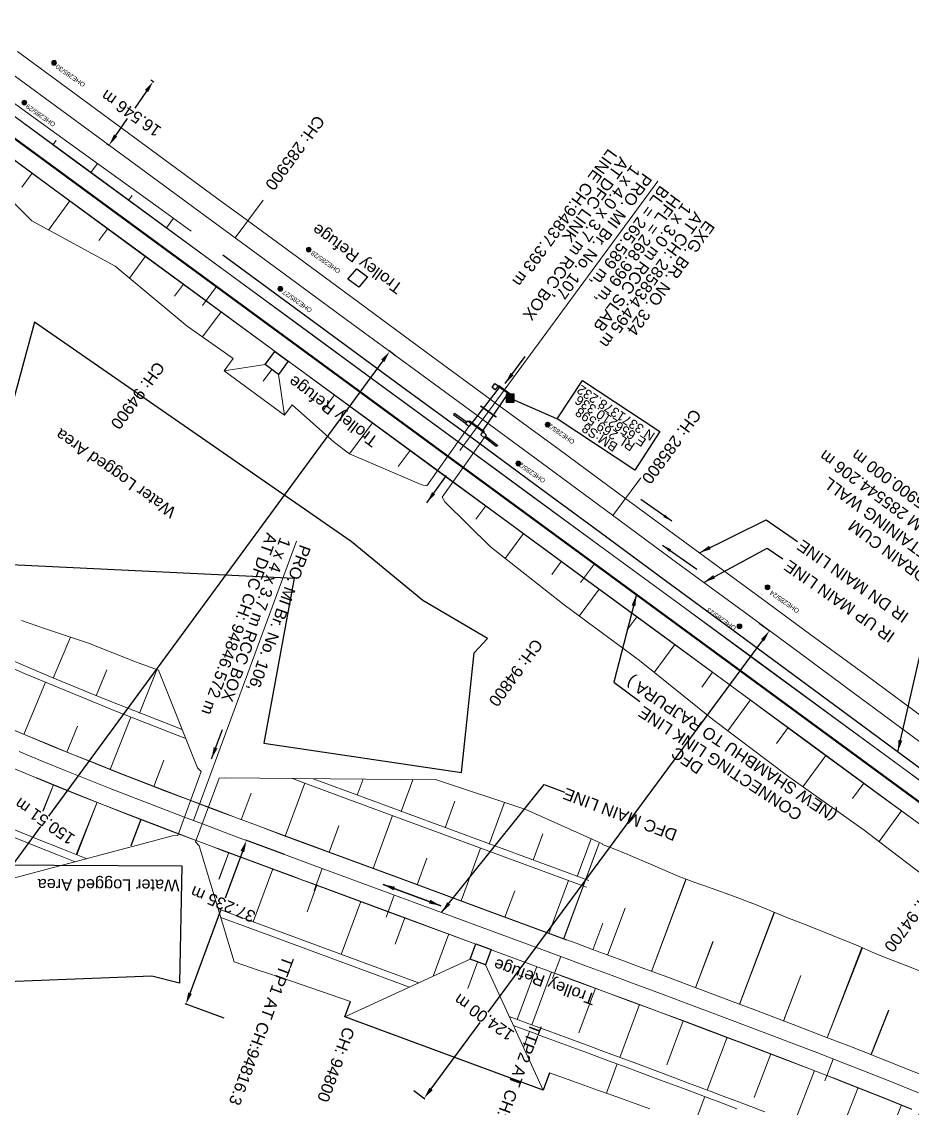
# Model space of a CAD drawing. Header units: metres. Extents: x 644418 to 1306172, y 3366650 to 6747308.
# Drawn here: x 656106.2 to 656296.1, y 3371226.7 to 3371458.5 of the extents above; entities that cross this region are included whole.
import ezdxf
from ezdxf.enums import TextEntityAlignment as Align

# ---------------------------------------------------------------- set-up
doc = ezdxf.new("R2010")
doc.units = ezdxf.units.M
doc.header["$MEASUREMENT"] = 0
doc.linetypes.add('CENTER', pattern=[2, 1.25, -0.25, 0.25, -0.25])
doc.layers.get('Defpoints').update_dxf_attribs({"lineweight": 0})
for name, color, linetype in [('Bench_Mark', 7, 'Continuous'), ('BRIDGE_PARAPET', 7, 'Continuous'), ('C-ROAD-CNTR-N', 92, 'Continuous'), ('CULVERT_PARAPET', 7, 'Continuous'), ('DFCC Boundary', 6, 'CENTER'), ('PROPOSED DFCC FORMATION LINE', 187, 'Continuous'), ('PROPOSED FORMATION LINE - Connecting line', 187, 'Continuous'), ('SFL_SOFFIT_LVL', 251, 'Continuous'), ('Side Details', 251, 'Continuous'), ('STYLEREMARK', 251, 'Continuous'), ('TOPO_TEXT', 251, 'Continuous'), ('Trolley Refuse', 10, 'Continuous'), ('TROLLEY_STAND', 7, 'Continuous'), ('WATER_LOGGED_AREA', 5, 'Continuous'), ('WING_WALL', 7, 'Continuous')]:
    doc.layers.add(name, color=color, linetype=linetype)
for name, color, linetype, lineweight in [('BOUNDARY DIMENTION', 10, 'Continuous', 0), ('BRIDGE DETAILS PLAN', 7, 'Continuous', 0), ('CANAL BOTTOM', 5, 'Continuous', 0), ('Cardinal_Leader', 10, 'Continuous', 0), ('Existing Chainage', 7, 'Continuous', 0), ('Existing IR Track', 143, 'Continuous', 0), ('Existing Railway Boundary', 7, 'CENTER', 0), ('flow direction', 7, 'Continuous', 0), ('OHE MAST', 8, 'Continuous', 0), ('OHE MAST TEXT', 8, 'Continuous', 0), ('PROP-DFC Connecting line', 1, 'Continuous', 0), ('Proposed Chainage', 10, 'Continuous', 0), ('Proposed Chainages Connecting line', 10, 'Continuous', 0), ('PROPOSED DFC TRACK', 1, 'Continuous', 0), ('PROPOSED DFCC TOE LINE', 239, 'Continuous', 0), ('PROPOSED DFCC TOE LINE - Connecting line', 239, 'Continuous', 0), ('PROPOSED DFCC TOE SLOPES', 239, 'Continuous', 0), ('PROPOSED DFCC TOE SLOPES - Connecting line', 239, 'Continuous', 0), ('PROPOSED DFCC TRACK', 1, 'Continuous', 0), ('PROPOSED DRAIN CUM RETAINING WALL', 144, 'Continuous', 30), ('Proposed TPTC Chainages', 1, 'Continuous', 0)]:
    doc.layers.add(name, color=color, linetype=linetype, lineweight=lineweight)
doc.styles.get("Standard").update_dxf_attribs({"font": 'arial.ttf'})
doc.styles.add('Style-Arial', font='arial.ttf')
doc.dimstyles.new('DIM', dxfattribs={"dimtxt": 2.5, "dimasz": 2.5, "dimexe": 0.18, "dimexo": 0.0625, "dimgap": 0.09, "dimtad": 0, "dimtih": 1, "dimtoh": 1, "dimdec": 3, "dimzin": 0, "dimdsep": 46, "dimtxsty": 'Standard', "dimcen": 0.09, "dimadec": 0, "dimazin": 0, "dimtfac": 1, "dimtdec": 3, "dimtofl": 0, "dimtmove": 0, "dimatfit": 3, "dimfxl": 1, "dimtolj": 1, "dimtzin": 0, "dimarcsym": 0})
doc.dimstyles.new('ISO-25', dxfattribs={"dimtxt": 2.5, "dimasz": 2.5, "dimexe": 1.25, "dimexo": 0.625, "dimtad": 1, "dimtxsty": 'Standard', "dimcen": 2.5, "dimadec": 0, "dimazin": 0, "dimtfac": 1, "dimtmove": 0, "dimatfit": 3, "dimfxl": 1, "dimarcsym": 0})

# ---------------------------------------------------------------- blocks, each defined once
blk = doc.blocks.new('BM')
blk.add_hatch(color=256).paths.add_polyline_path([(-0.88, 0.88), (-0.88, -0.88), (0.88, -0.88), (0.88, 0.88)])
for p, q in [((0.88, 0.88), (-0.88, 0.88)), ((-0.88, 0.88), (-0.88, -0.88)), ((0.88, -0.88), (0.88, 0.88)), ((-0.88, -0.88), (0.88, -0.88))]:
    blk.add_line(p, q)
blk = doc.blocks.new('OHE MAST')
h = blk.add_hatch(color=256)
edge = h.paths.add_edge_path()
edge.add_arc((0, 0), 0.514, 0, 360)
at = {"const_width": 0.01, "flags": 128}
for points in [[(1.5, 3.5), (1.5, 2), (-1.5, 2), (-1.5, 3.5)], [(0, 2), (0, 0)]]:
    blk.add_lwpolyline(points, dxfattribs=at)
blk.add_circle((0, 0), 0.514)
blk = doc.blocks.new('*D1560')
at = {"layer": 'Defpoints', "color": 0, "linetype": 'ByBlock', "ltscale": 0.5, "transparency": 16777216}
for p in [(656133.61, 3371446.21), (656134.2, 3371445.81), (656124.18, 3371432.61)]:
    blk.add_point(p, dxfattribs=at)
at = {"layer": 'Existing Railway Boundary', "color": 0, "linetype": 'ByBlock', "lineweight": -2, "ltscale": 0.5, "transparency": 16777216}
for p, q in [((656133.66, 3371446.18), (656134.34, 3371445.7)), ((656132.77, 3371443.75), (656130.26, 3371440.13)), ((656126.19, 3371434.26), (656128.7, 3371437.88)), ((656124.23, 3371432.58), (656124.92, 3371432.11))]:
    blk.add_line(p, q, dxfattribs=at)
at = {"layer": 'Existing Railway Boundary', "color": 0, "linetype": 'ByBlock', "ltscale": 0.5, "transparency": 16777216}
for points in [[(656132.43, 3371443.99), (656133.11, 3371443.51), (656134.2, 3371445.81)], [(656125.85, 3371434.5), (656126.53, 3371434.03), (656124.77, 3371432.21)]]:
    blk.add_solid(points, dxfattribs=at)
at = {"layer": 'Existing Railway Boundary', "color": 0, "linetype": 'ByBlock', "ltscale": 0.5, "transparency": 16777216, "insert": (656129.48, 3371439.01), "char_height": 2.5, "attachment_point": 5, "rotation": 145}
blk.add_mtext('\\A1;16.546 m', dxfattribs=at)
blk = doc.blocks.new('*D1644')
at = {"layer": 'BOUNDARY DIMENTION', "color": 0, "lineweight": -2, "transparency": 16777216}
for p, q in [((656162.23, 3371280.85), (656153.92, 3371283.92)), ((656153.22, 3371281.51), (656149.54, 3371271.56)), ((656142.05, 3371251.27), (656148.59, 3371268.99)), ((656149.32, 3371245.92), (656141.01, 3371248.99))]:
    blk.add_line(p, q, dxfattribs=at)
at = {"layer": 'BOUNDARY DIMENTION', "color": 0, "transparency": 16777216}
for points in [[(656152.83, 3371281.66), (656153.61, 3371281.37), (656154.09, 3371283.86)], [(656141.66, 3371251.42), (656142.44, 3371251.13), (656141.18, 3371248.93)]]:
    blk.add_solid(points, dxfattribs=at)
at = {"layer": 'Defpoints', "color": 0, "transparency": 16777216}
for p in [(656154.09, 3371283.86), (656162.29, 3371280.83), (656149.38, 3371245.9)]:
    blk.add_point(p, dxfattribs=at)
at = {"layer": 'BOUNDARY DIMENTION', "color": 0, "transparency": 16777216, "insert": (656149.07, 3371270.27), "char_height": 2.5, "attachment_point": 5, "rotation": 157}
blk.add_mtext('\\A1;37.235 m', dxfattribs=at)
blk = doc.blocks.new('*D1862')
at = {"layer": 'Defpoints', "color": 0, "linetype": 'Continuous', "ltscale": 0.5, "transparency": 16777216}
for p in [(656335.53, 3371277.14), (656337.35, 3371275.81), (656280.73, 3371198.58)]:
    blk.add_point(p, dxfattribs=at)
at = {"layer": 'DFCC Boundary', "color": 0, "linetype": 'Continuous', "lineweight": -2, "ltscale": 0.5, "transparency": 16777216}
for p, q in [((656337.3, 3371275.85), (656335.38, 3371277.25)), ((656334.05, 3371275.13), (656306.95, 3371238.16)), ((656280.39, 3371201.93), (656305.33, 3371235.95)), ((656280.68, 3371198.62), (656278.76, 3371200.02))]:
    blk.add_line(p, q, dxfattribs=at)
at = {"layer": 'DFCC Boundary', "color": 0, "linetype": 'Continuous', "ltscale": 0.5, "transparency": 16777216}
for points in [[(656333.72, 3371275.37), (656334.39, 3371274.88), (656335.53, 3371277.14)], [(656280.05, 3371202.18), (656280.72, 3371201.68), (656278.91, 3371199.91)]]:
    blk.add_solid(points, dxfattribs=at)
at = {"layer": 'DFCC Boundary', "color": 0, "linetype": 'Continuous', "ltscale": 0.5, "transparency": 16777216, "insert": (656306.14, 3371237.05), "char_height": 2.5, "attachment_point": 5, "rotation": 145}
blk.add_mtext('\\A1;95.76 m', dxfattribs=at)
blk = doc.blocks.new('*D1829')
at = {"layer": 'Defpoints', "color": 0, "linetype": 'Continuous', "ltscale": 0.5, "transparency": 16777216}
for p in [(656263.37, 3371330.27), (656265.64, 3371328.6), (656189.72, 3371230.51)]:
    blk.add_point(p, dxfattribs=at)
at = {"layer": 'DFCC Boundary', "color": 0, "linetype": 'Continuous', "lineweight": -2, "ltscale": 0.5, "transparency": 16777216}
for p, q in [((656263.42, 3371330.24), (656265.79, 3371328.49)), ((656264.16, 3371326.58), (656205.57, 3371247.23)), ((656193.48, 3371230.85), (656203.95, 3371245.03)), ((656189.77, 3371230.48), (656192.14, 3371228.73))]:
    blk.add_line(p, q, dxfattribs=at)
at = {"layer": 'DFCC Boundary', "color": 0, "linetype": 'Continuous', "ltscale": 0.5, "transparency": 16777216}
for points in [[(656263.82, 3371326.83), (656264.49, 3371326.34), (656265.64, 3371328.6)], [(656193.14, 3371231.1), (656193.81, 3371230.6), (656191.99, 3371228.84)]]:
    blk.add_solid(points, dxfattribs=at)
at = {"layer": 'DFCC Boundary', "color": 0, "linetype": 'Continuous', "ltscale": 0.5, "transparency": 16777216, "insert": (656204.76, 3371246.13), "char_height": 2.5, "attachment_point": 5, "rotation": 145}
blk.add_mtext('\\A1;124.00 m', dxfattribs=at)
blk = doc.blocks.new('*D1830')
at = {"layer": 'Defpoints', "color": 0, "linetype": 'Continuous', "ltscale": 0.5, "transparency": 16777216}
for p in [(656184.64, 3371388.21), (656185.96, 3371387.24), (656096.9, 3371265.91)]:
    blk.add_point(p, dxfattribs=at)
at = {"layer": 'DFCC Boundary', "color": 0, "linetype": 'Continuous', "lineweight": -2, "ltscale": 0.5, "transparency": 16777216}
for p, q in [((656183.16, 3371386.2), (656111.86, 3371289.06)), ((656185.91, 3371387.28), (656184.5, 3371388.32)), ((656097.06, 3371268.9), (656110.24, 3371286.86)), ((656096.85, 3371265.95), (656095.44, 3371266.99))]:
    blk.add_line(p, q, dxfattribs=at)
at = {"layer": 'DFCC Boundary', "color": 0, "linetype": 'Continuous', "ltscale": 0.5, "transparency": 16777216}
for points in [[(656182.83, 3371386.44), (656183.5, 3371385.95), (656184.64, 3371388.21)], [(656096.72, 3371269.14), (656097.4, 3371268.65), (656095.58, 3371266.88)]]:
    blk.add_solid(points, dxfattribs=at)
at = {"layer": 'DFCC Boundary', "color": 0, "linetype": 'Continuous', "ltscale": 0.5, "transparency": 16777216, "insert": (656111.05, 3371287.96), "char_height": 2.5, "attachment_point": 5, "rotation": 145}
blk.add_mtext('\\A1;150.51 m', dxfattribs=at)

msp = doc.modelspace()

# ---------------------------------------------------------------- linework, layer by layer
at = {"layer": 'BRIDGE DETAILS PLAN', "color": 10}
msp.add_line((656164.7673, 3371347.6909), (656142.7583, 3371288.1211), dxfattribs=at)
at = {"layer": 'BRIDGE DETAILS PLAN', "color": 7, "linetype": 'Continuous', "lineweight": 0, "flags": 128}
msp.add_lwpolyline([(656241.8438, 3371424.5572), (656199.627, 3371367.0429)], dxfattribs=at)
at = {"layer": 'BRIDGE_PARAPET', "linetype": 'Continuous'}
msp.add_polyline3d([(656204.767, 3371370.91, 270.095), (656204.828, 3371371.023, 270.089), (656201.631, 3371373.335, 270.087), (656201.5699, 3371373.2219, 270.087)], close=True, dxfattribs=at)
at = {"layer": 'C-ROAD-CNTR-N', "color": 4, "linetype": 'Continuous', "lineweight": 50, "flags": 128}
msp.add_lwpolyline([(656405.7445, 3371212.7239), (655825.4894, 3371638.4289)], dxfattribs=at)
at = {"layer": 'Cardinal_Leader', "linetype": 'Continuous', "lineweight": 0, "flags": 128}
for points in [[(656170.2575, 3371277.8784), (656168.5246, 3371273.1883)], [(656221.1228, 3371259.0854), (656219.39, 3371254.3952)]]:
    msp.add_lwpolyline(points, dxfattribs=at)
at = {"layer": 'CULVERT_PARAPET', "linetype": 'Continuous'}
for points in [[(656210.174, 3371379.026, 269.65), (656207.793, 3371380.739, 269.667), (656207.911, 3371380.955, 268.448), (656210.292, 3371379.242, 268.448)], [(656204.081, 3371376.482, 269.839), (656204.096, 3371376.611, 269.808), (656207.265, 3371374.313, 269.805), (656207.2496, 3371374.1804, 269.805)]]:
    msp.add_polyline3d(points, close=True, dxfattribs=at)
at = {"layer": 'Existing Chainage', "color": 0, "linetype": 'Continuous', "lineweight": 13, "flags": 128}
for points in [[(656157.6147, 3371420.4924), (656151.6897, 3371412.4368)], [(656238.1896, 3371361.2525), (656232.2578, 3371353.2019)]]:
    msp.add_lwpolyline(points, dxfattribs=at)
at = {"layer": 'Existing IR Track', "flags": 128}
for points in [[(656105.2134, 3371452.1852), (656119.451, 3371441.7262), (656134.0716, 3371430.9749), (656149.147, 3371419.8895), (656152.1577, 3371417.7012), (656164.9503, 3371408.2834), (656177.972, 3371398.698), (656192.4133, 3371388.068), (656207.1628, 3371377.2111), (656220.7826, 3371367.2435), (656234.7535, 3371356.9923), (656248.6524, 3371346.7572), (656262.7829, 3371336.3514), (656274.5028, 3371327.7315), (656286.2434, 3371319.0964), (656300.3071, 3371308.7573), (656313.9929, 3371298.696), (656333.3846, 3371284.4777), (656352.6935, 3371270.3203), (656369.09, 3371258.3463), (656385.9785, 3371246.0134), (656402.2558, 3371234.1087)], [(656102.6737, 3371448.3921), (656116.8114, 3371438.0181), (656131.5508, 3371427.2113), (656146.3741, 3371416.3431), (656149.5736, 3371413.9931), (656162.4374, 3371404.5317), (656175.3311, 3371395.0482), (656189.9178, 3371384.3411), (656204.5869, 3371373.5737), (656218.2717, 3371363.4988), (656232.1814, 3371353.2581), (656246.1265, 3371342.9832), (656260.2839, 3371332.552), (656271.9571, 3371323.9339), (656283.598, 3371315.3396), (656297.7319, 3371304.9155), (656311.5969, 3371294.6897), (656330.7961, 3371280.6127), (656350.2087, 3371266.3802), (656366.4943, 3371254.4723), (656383.3632, 3371242.1378), (656399.6676, 3371230.2411)]]:
    msp.add_lwpolyline(points, dxfattribs=at)
at = {"layer": 'PROP-DFC Connecting line', "color": 12, "linetype": 'Continuous', "lineweight": 0, "flags": 128}
msp.add_lwpolyline([(656405.7445, 3371212.7239), (655825.4894, 3371638.4289), (655819.4419, 3371642.8649), (655813.3924, 3371647.2981), (655807.3387, 3371651.7256), (655801.2788, 3371656.1446), (655795.2106, 3371660.5522), (655789.1321, 3371664.9455), (655783.0412, 3371669.3217), (655776.936, 3371673.678, 0.00817715), (655723.0076, 3371710.6991), (655716.7483, 3371714.8309), (655710.4755, 3371718.9421), (655704.1912, 3371723.0357), (655697.8973, 3371727.1145), (655691.5957, 3371731.1815), (655685.2885, 3371735.2396), (655678.9774, 3371739.2918), (655672.6644, 3371743.3411), (655540.8889, 3371827.8498)], format="xyb", dxfattribs=at)
at = {"layer": 'PROP-DFC Connecting line', "linetype": 'Continuous', "lineweight": 0, "flags": 128}
for points, elevation in [([(656201.529, 3371372.205), (656192.5867, 3371359.5249), (656191.4741, 3371359.7262)], 270.036), ([(656204.765, 3371369.7799), (656195.8227, 3371357.0998), (656196.3859, 3371356.1194)], 270.083)]:
    msp.add_lwpolyline(points, dxfattribs=dict(at, elevation=elevation))
at = {"layer": 'Proposed Chainage', "linetype": 'Continuous', "lineweight": 0, "flags": 128}
for points in [[(656183.85, 3371267.5261), (656185.5829, 3371272.2162)], [(656277.4441, 3371232.5621), (656279.2584, 3371237.2213)]]:
    msp.add_lwpolyline(points, dxfattribs=at)
at = {"layer": 'Proposed Chainages Connecting line', "lineweight": 0, "flags": 128}
for points in [[(656144.7109, 3371398.0303), (656147.6685, 3371402.0617)], [(656225.3391, 3371338.8772), (656228.2968, 3371342.9086)]]:
    msp.add_lwpolyline(points, dxfattribs=at)
at = {"layer": 'PROPOSED DFCC FORMATION LINE', "lineweight": 0, "flags": 128}
for points in [[(656391.7715, 3371227.6261), (656375.6459, 3371239.4567), (656359.5202, 3371251.2873), (656343.3946, 3371263.1179), (656327.2689, 3371274.9485), (656316.9978, 3371282.484), (656311.1433, 3371286.7791), (656300.8721, 3371294.3146), (656295.0176, 3371298.6098), (656278.892, 3371310.4404), (656262.7663, 3371322.271), (656246.6407, 3371334.1016), (656230.515, 3371345.9322), (656214.3894, 3371357.7628), (656198.2637, 3371369.5934), (656182.1381, 3371381.424), (656166.0124, 3371393.2546), (656149.8868, 3371405.0852), (656133.7611, 3371416.9159), (656117.6355, 3371428.7465), (656101.5098, 3371440.5771)], [(656222.4224, 3371262.603), (656205.643, 3371268.8024), (656186.8825, 3371275.7338), (656171.5571, 3371281.396), (656168.1225, 3371282.6651), (656166.5554, 3371283.2445), (656161.5564, 3371285.0948), (656156.5611, 3371286.9496), (656151.5704, 3371288.8114), (656149.393, 3371289.6271), (656146.5853, 3371290.6827), (656141.6068, 3371292.566), (656136.6359, 3371294.4639), (656131.6736, 3371296.3788), (656130.7485, 3371296.7383), (656126.721, 3371298.3133), (656121.779, 3371300.2698), (656116.8489, 3371302.2508), (656112.2429, 3371304.1306), (656111.9317, 3371304.2587), (656107.0286, 3371306.2959), (656102.1409, 3371308.3648)], [(656222.4398, 3371262.6499), (656205.6603, 3371268.8493), (656186.8998, 3371275.7807), (656171.5744, 3371281.4429), (656168.1398, 3371282.712), (656166.5727, 3371283.2914), (656161.5737, 3371285.1417), (656156.5785, 3371286.9965), (656151.5879, 3371288.8582), (656149.4106, 3371289.6739), (656146.6029, 3371290.7294), (656141.6246, 3371292.6127), (656136.6538, 3371294.5106), (656131.6917, 3371296.4254), (656130.7667, 3371296.7849), (656126.7393, 3371298.3599), (656121.7975, 3371300.3163), (656116.8676, 3371302.2972), (656112.2619, 3371304.1769), (656111.9507, 3371304.305), (656107.0479, 3371306.342), (656102.1605, 3371308.4107)], [(656219.8058, 3371255.5209), (656203.0264, 3371261.7203), (656184.2659, 3371268.6517), (656168.9405, 3371274.3139), (656165.5051, 3371275.5834), (656163.937, 3371276.1631), (656158.9325, 3371278.0154), (656153.9282, 3371279.8736), (656148.9249, 3371281.74), (656146.7408, 3371282.5583), (656143.9236, 3371283.6174), (656138.9253, 3371285.5082), (656133.9309, 3371287.4151), (656128.9417, 3371289.3404), (656128.0112, 3371289.702), (656123.9585, 3371291.2868), (656118.9825, 3371293.2568), (656114.0149, 3371295.2529), (656109.3706, 3371297.1483), (656109.0567, 3371297.2775), (656104.1093, 3371299.3332)], [(656219.8232, 3371255.5678), (656203.0437, 3371261.7672), (656184.2832, 3371268.6986), (656168.9578, 3371274.3608), (656165.5224, 3371275.6303), (656163.9543, 3371276.2099), (656158.9499, 3371278.0623), (656153.9456, 3371279.9204), (656148.9424, 3371281.7869), (656146.7584, 3371282.6051), (656143.9412, 3371283.6642), (656138.943, 3371285.555), (656133.9489, 3371287.4618), (656128.9598, 3371289.387), (656128.0293, 3371289.7486), (656123.9768, 3371291.3334), (656119.0011, 3371293.3033), (656114.0337, 3371295.2992), (656109.3896, 3371297.1946), (656109.0758, 3371297.3238), (656104.1286, 3371299.3793)], [(656317.8127, 3371225.6991), (656315.0902, 3371226.849), (656309.69, 3371229.1053), (656304.2799, 3371231.3345), (656299.2746, 3371233.371), (656298.8606, 3371233.5384), (656293.433, 3371235.7185), (656287.9978, 3371237.8765), (656282.5557, 3371240.014), (656280.6374, 3371240.7623), (656277.1076, 3371242.1326), (656271.654, 3371244.2341), (656266.1958, 3371246.32), (656261.9311, 3371247.939), (656260.7335, 3371248.3921), (656255.2679, 3371250.452), (656249.7995, 3371252.5015), (656244.3291, 3371254.542), (656243.1835, 3371254.9683), (656238.8573, 3371256.5755), (656233.3847, 3371258.6035), (656227.912, 3371260.6277), (656224.4209, 3371261.9179), (656222.4398, 3371262.6499)], [(656296.0131, 3371226.492), (656290.6147, 3371228.6603), (656285.2066, 3371230.8075), (656279.7896, 3371232.9352), (656277.8795, 3371233.6803), (656274.3643, 3371235.045), (656268.9315, 3371237.1385), (656263.4918, 3371239.2173), (656259.2401, 3371240.8314), (656258.0459, 3371241.2832), (656252.5945, 3371243.3377), (656247.1382, 3371245.3826), (656241.6777, 3371247.4196), (656240.5339, 3371247.8452), (656236.2135, 3371249.4502), (656230.7464, 3371251.4761), (656225.277, 3371253.4991), (656221.7868, 3371254.789), (656219.8058, 3371255.5209)], [(656296.0318, 3371226.5383), (656290.6333, 3371228.7068), (656285.225, 3371230.8541), (656279.8078, 3371232.9818), (656277.8977, 3371233.7269), (656274.3824, 3371235.0916), (656268.9494, 3371237.1851), (656263.5096, 3371239.264), (656259.2578, 3371240.8782), (656258.0636, 3371241.33), (656252.6121, 3371243.3845), (656247.1557, 3371245.4295), (656241.6951, 3371247.4664), (656240.5513, 3371247.8921), (656236.2309, 3371249.497), (656230.7638, 3371251.523), (656225.2943, 3371253.546), (656221.8042, 3371254.8359), (656219.8232, 3371255.5678)]]:
    msp.add_lwpolyline(points, dxfattribs=at)
at = {"layer": 'PROPOSED DFCC TOE LINE', "lineweight": 0, "flags": 128}
for points in [[(656106.1211, 3371330.7634), (656110.987, 3371329.0634), (656115.8896, 3371327.4299), (656120.8132, 3371325.8255), (656121.1168, 3371325.7027), (656125.6153, 3371323.8978), (656130.4409, 3371321.9922), (656135.3105, 3371320.1614), (656143.6494, 3371299.3411)], [(656149.3762, 3371297.2252), (656194.6555, 3371296.7723), (656213.6441, 3371290.4581), (656230.0085, 3371283.1355)], [(656226.5986, 3371273.9062), (656175.7333, 3371292.6992), (656170.7318, 3371294.5475), (656165.7453, 3371296.3933), (656163.896, 3371297.0799)], [(656227.1184, 3371275.3132), (656176.2531, 3371294.1062), (656171.2518, 3371295.9545), (656168.3312, 3371297.0356)], [(656138.2936, 3371284.8451), (656104.1307, 3371275.7466)], [(656176.2903, 3371249.4807), (656161.6258, 3371254.5159), (656158.1495, 3371255.6822), (656156.5612, 3371256.2154), (656151.496, 3371257.9507), (656144.0205, 3371282.7292)], [(656229.9549, 3371282.9904), (656229.9549, 3371282.9904), (656231.941, 3371282.2707), (656235.3978, 3371280.8791), (656240.7711, 3371278.5577), (656246.1587, 3371276.2537), (656250.4993, 3371274.6354), (656251.655, 3371274.2212), (656257.1776, 3371272.2373), (656262.6816, 3371270.1812), (656268.116, 3371267.9196), (656269.3176, 3371267.449), (656273.5991, 3371265.7668), (656279.0839, 3371263.5982), (656284.5444, 3371261.3469), (656288.052, 3371259.8028), (656289.989, 3371259.0363), (656295.5016, 3371256.881), (656301.0042, 3371254.6801)], [(656190.7919, 3371253.4477), (656164.7817, 3371263.0576), (656159.7777, 3371264.9069), (656154.7609, 3371266.7638), (656149.7422, 3371268.6273), (656148.0889, 3371269.2441)], [(656188.865, 3371252.5605), (656164.2618, 3371261.6506), (656159.2578, 3371263.4999), (656154.2395, 3371265.3574), (656149.219, 3371267.2215), (656148.6331, 3371267.4401)], [(656201.7752, 3371258.5047), (656175.0839, 3371246.2154)], [(656205.0583, 3371257.2917), (656217.3475, 3371230.6004)], [(656264.6322, 3371225.9351), (656259.2204, 3371228.0032), (656254.9875, 3371229.6102), (656253.8068, 3371230.0569), (656248.3728, 3371232.1049), (656242.9355, 3371234.1426), (656237.4837, 3371236.1763), (656236.3488, 3371236.5986), (656232.0347, 3371238.2013), (656226.5766, 3371240.2239), (656221.1141, 3371242.2443), (656217.6271, 3371243.533), (656215.6469, 3371244.2646), (656210.1152, 3371246.3084)], [(656258.6865, 3371226.6015), (656254.4559, 3371228.2075), (656253.2769, 3371228.6536), (656247.8451, 3371230.7008), (656242.4102, 3371232.7376), (656236.9594, 3371234.7709), (656235.8256, 3371235.1928), (656231.5123, 3371236.7952), (656226.0554, 3371238.8174), (656220.5938, 3371240.8375), (656217.1072, 3371242.126), (656215.1271, 3371242.8576), (656211.0024, 3371244.3815)], [(656240.1257, 3371226.6248), (656234.6683, 3371228.5907), (656233.5238, 3371229), (656229.1985, 3371230.5439), (656223.7201, 3371232.4946), (656218.7158, 3371234.3036)]]:
    msp.add_lwpolyline(points, dxfattribs=at)
for points in [[(656141.1229, 3371305.6492), (656140.9544, 3371305.7135), (656136.0351, 3371307.6118), (656131.1312, 3371309.5273), (656126.2435, 3371311.4623), (656121.3733, 3371313.4193), (656116.5215, 3371315.4004), (656111.6892, 3371317.4082), (656106.8777, 3371319.4448), (656102.06, 3371321.5246, -0.15618187)], [(656140.3615, 3371307.5501), (656136.578, 3371309.0101), (656131.6801, 3371310.9233), (656126.7992, 3371312.8556), (656121.9364, 3371314.8095), (656117.0928, 3371316.7874), (656112.2694, 3371318.7915), (656107.4673, 3371320.8241), (656102.6571, 3371322.9006, -0.15617975)], [(656119.9651, 3371279.9637), (656119.5666, 3371280.1194), (656114.5366, 3371282.1108), (656109.5093, 3371284.1308), (656104.486, 3371286.182), (656099.468, 3371288.2669), (656094.4566, 3371290.3881), (656089.4815, 3371292.5359, -0.0197128), (656038.6941, 3371317.1087)], [(656117.5257, 3371279.3141), (656113.9809, 3371280.7175), (656108.9461, 3371282.7405), (656103.9147, 3371284.795), (656098.8879, 3371286.8837), (656093.867, 3371289.0089), (656088.8845, 3371291.1598, -0.01938312), (656038.8251, 3371315.3395)]]:
    msp.add_lwpolyline(points, format="xyb", dxfattribs=at)
at = {"layer": 'PROPOSED DFCC TOE LINE - Connecting line', "lineweight": 0, "flags": 128}
for points in [[(656102.847, 3371442.3997), (656119.0472, 3371430.6708), (656135.2798, 3371418.986), (656142.2999, 3371413.8847)], [(656385.9289, 3371213.6132), (656383.1268, 3371215.8429), (656367.4568, 3371228.2946), (656351.2323, 3371239.9905), (656334.421, 3371250.8866), (656327.3395, 3371255.7738), (656325.1914, 3371252.8458), (656309.4689, 3371264.3806), (656311.3779, 3371266.9828), (656307.6129, 3371269.692), (656301.7252, 3371273.9419), (656291.5869, 3371281.6585), (656285.8265, 3371286.0818), (656269.488, 3371297.6223), (656253.5315, 3371309.6835), (656237.9333, 3371322.2331), (656221.8582, 3371334.1326), (656206.1378, 3371346.5155), (656196.3859, 3371356.1194)]]:
    msp.add_lwpolyline(points, dxfattribs=at)
at = {"layer": 'PROPOSED DFCC TOE LINE - Connecting line', "lineweight": 0}
msp.add_lwpolyline([(656191.4741, 3371359.7262), (656176.0562, 3371366.3461), (656172.8596, 3371368.7771), (656163.8424, 3371376.7788), (656162.2284, 3371374.5788), (656149.3338, 3371384.039), (656151.2854, 3371386.6991), (656141.4528, 3371393.5894), (656126.0609, 3371406.4201), (656108.3084, 3371416.0333), (656093.9561, 3371430.2811)], dxfattribs=at)
at = {"layer": 'PROPOSED DFCC TOE SLOPES', "linetype": 'Continuous', "lineweight": 0, "flags": 128}
for points in [[(656112.8497, 3371318.4917), (656116.5197, 3371327.2245)], [(656122.0524, 3371314.6916), (656124.3222, 3371320.2727)], [(656131.3016, 3371310.9875), (656134.978, 3371320.2865)], [(656106.5651, 3371306.4921), (656111.2336, 3371317.6009)], [(656125.017, 3371298.9879), (656129.4473, 3371310.1939)], [(656115.7678, 3371302.692), (656118.0376, 3371308.2731)], [(656134.3049, 3371295.3634), (656136.4752, 3371300.9839)], [(656112.9238, 3371295.7522), (656110.6243, 3371290.1833)], [(656112.9609, 3371295.737), (656110.7209, 3371290.1438)], [(656162.3325, 3371284.8075), (656166.5224, 3371296.1056)], [(656177.7068, 3371293.4901), (656178.978, 3371296.9291)], [(656187.0865, 3371290.0246), (656189.5982, 3371296.8229)], [(656152.9691, 3371288.2896), (656155.0793, 3371293.933)], [(656122.2441, 3371292.0194), (656117.7642, 3371280.833)], [(656122.275, 3371292.0071), (656117.8943, 3371280.7815)], [(656196.4667, 3371286.5589), (656198.5548, 3371292.2105)], [(656205.847, 3371283.0932), (656209.1234, 3371291.9614)], [(656181.0877, 3371277.8748), (656185.2638, 3371289.178)], [(656131.5907, 3371288.3718), (656129.4004, 3371282.759)], [(656131.6156, 3371288.3621), (656129.4653, 3371282.7339)], [(656171.708, 3371281.3403), (656173.7969, 3371286.9915)], [(656215.2272, 3371279.6275), (656217.3153, 3371285.2791)], [(656224.6074, 3371276.1618), (656227.5847, 3371284.2201)], [(656199.8481, 3371270.9434), (656204.0243, 3371282.2466)], [(656221.7464, 3371262.8527), (656229.2978, 3371283.2913)], [(656221.7469, 3371262.8525), (656229.3013, 3371283.2897)], [(656150.3361, 3371281.267), (656148.2158, 3371275.6273)], [(656150.3487, 3371281.2623), (656148.2486, 3371275.6151)], [(656190.4679, 3371274.4091), (656192.556, 3371280.0607)], [(656159.7215, 3371277.7767), (656155.5214, 3371266.4824)], [(656159.7279, 3371277.7743), (656155.5482, 3371266.4725)], [(656218.6086, 3371264.012), (656222.7848, 3371275.3152)], [(656240.5064, 3371255.9096), (656247.8163, 3371275.6357)], [(656240.5123, 3371255.9073), (656247.8557, 3371275.621)], [(656169.107, 3371274.3057), (656167.0172, 3371268.6548)], [(656169.1081, 3371274.3053), (656167.0201, 3371268.6537)], [(656209.2284, 3371267.4777), (656211.3165, 3371273.1293)], [(656178.4884, 3371270.8396), (656174.3122, 3371259.5364)], [(656231.1266, 3371259.3854), (656234.8462, 3371269.448)], [(656231.1295, 3371259.3843), (656234.8571, 3371269.4433)], [(656259.2543, 3371248.8962), (656266.6329, 3371268.5368)], [(656259.2666, 3371248.8915), (656266.7132, 3371268.5034)], [(656187.8686, 3371267.3739), (656185.7806, 3371261.7223)], [(656227.9893, 3371260.5462), (656230.078, 3371266.1976)], [(656197.2489, 3371263.9082), (656193.9154, 3371254.8858)], [(656249.8833, 3371252.4167), (656253.5695, 3371262.3124)], [(656249.8931, 3371252.413), (656253.6069, 3371262.2985)], [(656277.9639, 3371241.7465), (656285.3633, 3371260.9864)], [(656277.9832, 3371241.7391), (656285.4863, 3371260.9322)], [(656203.3654, 3371257.9171), (656201.2773, 3371252.2655)], [(656216.0094, 3371256.9768), (656211.8332, 3371245.6737)], [(656219.1468, 3371255.8177), (656214.9698, 3371244.5148)], [(656268.6154, 3371245.3418), (656272.3122, 3371255.0779)], [(656268.6303, 3371245.3361), (656272.3684, 3371255.0557)], [(656228.5249, 3371252.3512), (656225.0005, 3371242.8285)], [(656237.8973, 3371248.878), (656233.7006, 3371237.5824)], [(656287.2968, 3371238.0981), (656291.0253, 3371247.6357)], [(656287.3191, 3371238.0893), (656291.1086, 3371247.6031)], [(656247.2604, 3371245.3902), (656243.7435, 3371235.9891)], [(656214.4499, 3371243.1078), (656213.176, 3371239.6607)], [(656256.6105, 3371241.8776), (656252.3529, 3371230.6048)], [(656265.9456, 3371238.3331), (656262.3938, 3371229.0386)], [(656233.1782, 3371236.1763), (656230.8646, 3371229.9492)], [(656275.2621, 3371234.7501), (656270.9057, 3371223.5151)], [(656284.5549, 3371231.1173), (656280.926, 3371221.9216)], [(656251.8229, 3371229.2016), (656249.5503, 3371223.1844)], [(656293.8217, 3371227.4261), (656289.3236, 3371216.2471)]]:
    msp.add_lwpolyline(points, dxfattribs=at)
at = {"layer": 'PROPOSED DFCC TOE SLOPES - Connecting line', "linetype": 'Continuous', "lineweight": 0, "flags": 128}
for points in [[(656112.8102, 3371432.2866), (656113.5049, 3371433.2335)], [(656120.873, 3371426.3713), (656122.3062, 3371428.3248)], [(656108.3737, 3371426.2394), (656106.1937, 3371423.2681)], [(656128.9358, 3371420.4559), (656129.6792, 3371421.4692)], [(656116.4365, 3371420.3241), (656111.8726, 3371414.1033)], [(656136.9986, 3371414.5406), (656138.5282, 3371416.6255)], [(656124.4993, 3371414.4088), (656122.6241, 3371411.8528)], [(656132.5622, 3371408.4935), (656129.1511, 3371403.8441)], [(656140.625, 3371402.5782), (656138.736, 3371400.0035)], [(656148.6878, 3371396.6629), (656144.742, 3371391.2845)], [(656158.065, 3371385.3804), (656149.3338, 3371384.039)], [(656159.476, 3371384.3452), (656157.6286, 3371381.8271)], [(656160.887, 3371383.31), (656162.2284, 3371374.5788)], [(656172.8763, 3371378.917), (656170.6201, 3371375.8417)], [(656180.9391, 3371373.0017), (656176.0391, 3371366.3227)], [(656189.0019, 3371367.0864), (656186.4796, 3371363.6483)], [(656205.1276, 3371355.2558), (656203.0231, 3371352.3873)], [(656213.1904, 3371349.3405), (656209.2939, 3371344.0294)], [(656221.2532, 3371343.4252), (656219.2037, 3371340.6316)], [(656229.3161, 3371337.5099), (656225.0856, 3371331.7435)], [(656237.3789, 3371331.5946), (656235.251, 3371328.6942)], [(656245.4417, 3371325.6793), (656241.0649, 3371319.7135)], [(656253.5046, 3371319.7639), (656251.1843, 3371316.6013)], [(656261.5674, 3371313.8486), (656256.7351, 3371307.262)], [(656269.6302, 3371307.9333), (656267.1718, 3371304.5824)], [(656277.693, 3371302.018), (656272.7683, 3371295.3054)], [(656285.7559, 3371296.1027), (656283.3467, 3371292.8189)], [(656293.8187, 3371290.1874), (656289.012, 3371283.6357)]]:
    msp.add_lwpolyline(points, dxfattribs=at)
at = {"layer": 'PROPOSED DFCC TRACK', "color": 12, "flags": 128}
msp.add_lwpolyline([(656297.4368, 3371230.0152), (656292.0238, 3371232.1894), (656286.6022, 3371234.342), (656281.1727, 3371236.4746), (656275.736, 3371238.5888), (656270.2928, 3371240.6863), (656264.8438, 3371242.7687), (656259.3897, 3371244.8376), (656253.9312, 3371246.8949), (656248.4689, 3371248.942), (656243.0034, 3371250.9808), (656237.5355, 3371253.0128), (656232.0656, 3371255.0398), (656226.5946, 3371257.0634), (656221.1228, 3371259.0854), (656170.2575, 3371277.8784), (656165.2548, 3371279.7272), (656160.2531, 3371281.5786), (656155.2533, 3371283.435), (656150.2564, 3371285.2991), (656145.2632, 3371287.1734), (656140.2749, 3371289.0605), (656135.2924, 3371290.9628), (656130.3167, 3371292.8829), (656125.3489, 3371294.8233), (656120.39, 3371296.7866), (656115.4413, 3371298.775), (656110.5038, 3371300.7912), (656105.5786, 3371302.8376)], dxfattribs=at)
at = {"layer": 'PROPOSED DFCC TRACK', "linetype": 'Continuous', "lineweight": 0, "flags": 128}
for points in [[(656138.2936, 3371284.8451), (656139.4205, 3371284.9369), (656144.4459, 3371298.5386), (656143.6494, 3371299.3411)], [(656144.0205, 3371282.7292), (656143.2239, 3371283.5317), (656148.2493, 3371297.1334), (656149.3762, 3371297.2252)]]:
    msp.add_lwpolyline(points, dxfattribs=at)
at = {"layer": 'PROPOSED DRAIN CUM RETAINING WALL', "flags": 128}
msp.add_lwpolyline([(656149.0234, 3371408.8116), (656159.7711, 3371400.9066), (656172.6649, 3371391.4231), (656187.2551, 3371380.7135), (656201.9216, 3371369.9479), (656215.6037, 3371359.8749), (656229.5135, 3371349.6342), (656243.4572, 3371339.3604), (656257.6146, 3371328.9291), (656269.2843, 3371320.3136), (656280.9252, 3371311.7194), (656295.0609, 3371301.294), (656308.931, 3371291.0644), (656328.1353, 3371276.9837), (656347.5503, 3371262.7494), (656363.8382, 3371250.8398), (656380.7089, 3371238.504), (656397.0151, 3371226.6059), (656413.5768, 3371214.5216), (656430.288, 3371202.4433), (656435.9433, 3371198.3558)], dxfattribs=at)
at = {"layer": 'PROPOSED FORMATION LINE - Connecting line', "lineweight": 0, "flags": 128}
for points in [[(656391.8011, 3371227.6664), (656375.6755, 3371239.497), (656359.5498, 3371251.3276), (656343.4242, 3371263.1582), (656327.2985, 3371274.9888), (656317.0273, 3371282.5243), (656311.1729, 3371286.8195), (656300.9017, 3371294.3549), (656295.0472, 3371298.6501), (656278.9216, 3371310.4807), (656262.7959, 3371322.3113), (656246.6703, 3371334.1419), (656230.5446, 3371345.9725), (656214.419, 3371357.8031), (656198.2933, 3371369.6337), (656182.1676, 3371381.4643), (656166.042, 3371393.295), (656149.9163, 3371405.1256), (656133.7907, 3371416.9562), (656117.665, 3371428.7868), (656101.5394, 3371440.6174)], [(656388.8996, 3371220.3692), (656387.3055, 3371221.5387), (656371.1798, 3371233.3693), (656355.0542, 3371245.1999), (656338.9285, 3371257.0305), (656322.8029, 3371268.8611), (656312.5317, 3371276.3966), (656306.6772, 3371280.6917), (656296.4061, 3371288.2272), (656290.5516, 3371292.5223), (656274.4259, 3371304.3529), (656258.3003, 3371316.1835), (656242.1746, 3371328.0142), (656226.049, 3371339.8448), (656209.9233, 3371351.6754), (656193.7977, 3371363.506), (656177.672, 3371375.3366), (656161.5464, 3371387.1672), (656145.4207, 3371398.9978), (656129.2951, 3371410.8284), (656113.1694, 3371422.659), (656097.0438, 3371434.4896)], [(656403.4607, 3371209.7484), (656387.3351, 3371221.579), (656371.2094, 3371233.4096), (656355.0838, 3371245.2402), (656338.9581, 3371257.0708), (656322.8325, 3371268.9014), (656312.5613, 3371276.4369), (656306.7068, 3371280.732), (656296.4356, 3371288.2675), (656290.5812, 3371292.5626), (656274.4555, 3371304.3932), (656258.3299, 3371316.2239), (656242.2042, 3371328.0545), (656226.0785, 3371339.8851), (656209.9529, 3371351.7157), (656193.8272, 3371363.5463), (656177.7016, 3371375.3769), (656161.5759, 3371387.2075), (656145.4503, 3371399.0381), (656129.3246, 3371410.8687), (656113.199, 3371422.6993), (656097.0733, 3371434.53)]]:
    msp.add_lwpolyline(points, dxfattribs=at)
at = {"layer": 'SFL_SOFFIT_LVL', "linetype": 'Continuous'}
for points in [[(656208.194, 3371380.762, 268.306), (656202.043, 3371372.763, 269.312)], [(656204.389, 3371371.052, 269.306), (656210.082, 3371379.427, 268.259)]]:
    msp.add_polyline3d(points, dxfattribs=at)
at = {"layer": 'STYLEREMARK'}
msp.add_line((656210.336, 3371378.232), (656220.2039, 3371373.8955), dxfattribs=at)
at = {"layer": 'STYLEREMARK', "linetype": 'Continuous'}
msp.add_lwpolyline([(656220.3625, 3371373.7911), (656225.7533, 3371381.9752), (656242.2885, 3371371.0834), (656236.8976, 3371362.8994)], close=True, dxfattribs=at)
at = {"layer": 'Trolley Refuse'}
for points in [[(656160.1354, 3371388.2024), (656162.9574, 3371386.132), (656160.887, 3371383.31), (656158.065, 3371385.3804)], [(656202.9882, 3371261.7877), (656206.2713, 3371260.5748), (656205.0583, 3371257.2917), (656201.7752, 3371258.5047)]]:
    msp.add_lwpolyline(points, close=True, dxfattribs=at)
msp.add_lwpolyline([(656218.7158, 3371234.3036), (656217.3475, 3371230.6004), (656175.0839, 3371246.2154), (656176.2903, 3371249.4807)], dxfattribs=at)
at = {"layer": 'TROLLEY_STAND', "linetype": 'Continuous'}
msp.add_polyline3d([(656178.034, 3371401.94, 269.679), (656175.73, 3371403.609, 269.738), (656177.63, 3371405.821, 269.706), (656179.9345, 3371404.1516, 269.706)], close=True, dxfattribs=at)
at = {"layer": 'WATER_LOGGED_AREA', "linetype": 'Continuous'}
for points in [[(656157.799, 3371304.646, 265.171), (656199.967, 3371298.33, 265.945), (656202.644, 3371323.907, 263.712), (656205.52, 3371326.932, 265.936), (656191.741, 3371335.033, 264.377), (656176.437, 3371347.659, 266.4), (656108.843, 3371394.441, 263.25), (656094.948, 3371343.183, 266.685), (656164.242, 3371339.801, 265.354), (656157.799, 3371304.646, 265.171)], [(656085.794, 3371278.715, 266.619), (656140.326, 3371278.427, 266.777), (656139.803, 3371253.426, 266.75), (656133.885, 3371254.892, 264.074), (656092.026, 3371253.302, 266.527), (656085.794, 3371278.715, 266.619)]]:
    msp.add_polyline3d(points, dxfattribs=at)
at = {"layer": 'WING_WALL', "linetype": 'Continuous'}
for points in [[(656207.139, 3371380.024, 269.75), (656206.469, 3371380.514, 269.755), (656207.076, 3371381.374, 269.757), (656207.746, 3371380.884, 269.757)], [(656211.016, 3371378.479, 269.759), (656210.395, 3371377.627, 269.734), (656209.673, 3371378.148, 269.746), (656210.2942, 3371379.0002, 269.746)], [(656200.778, 3371372.812, 269.759), (656198.319, 3371374.593, 269.739), (656198.465, 3371375.027, 269.752), (656200.9241, 3371373.246, 269.752)], [(656201.285, 3371373.42, 270.052), (656202.001, 3371372.843, 270.05), (656201.529, 3371372.205, 270.036), (656200.813, 3371372.782, 270.036)], [(656204.044, 3371370.38, 270.073), (656204.507, 3371371.031, 270.083), (656205.228, 3371370.431, 270.083), (656204.765, 3371369.7799, 270.083)], [(656207.373, 3371367.917, 269.741), (656205.003, 3371369.759, 269.748), (656205.317, 3371369.994, 269.831), (656207.687, 3371368.152, 269.831)]]:
    msp.add_polyline3d(points, close=True, dxfattribs=at)

# ---------------------------------------------------------------- block references
at = {"layer": 'Bench_Mark'}
msp.add_blockref('BM', (656210.336, 3371378.232, 269.816), dxfattribs=at)
at = {"layer": 'OHE MAST', "color": 2, "rotation": 143.3908318566117}
for p in [(656113.054, 3371449.78), (656106.71, 3371441.29), (656167.376, 3371409.929), (656161.314, 3371401.557), (656218.315, 3371372.598), (656212.068, 3371364.291), (656265.227, 3371337.882), (656259.248, 3371329.565)]:
    msp.add_blockref('OHE MAST', p, dxfattribs=at)

# ---------------------------------------------------------------- texts
at = {"layer": 'BRIDGE DETAILS PLAN', "color": 10}
for s, rotation, p in [('LINE CH:94837.393 m', 234, (656231.2994, 3371431.6348)), ('1 x 4.0 x 3.7 m RCC BOX', 234, (656236.2679, 3371428.1767)), ('AT DFC LINK ', 234, (656233.7837, 3371429.9057)), ('PRO. MI Br. No. 107,', 234, (656238.7521, 3371426.4477)), ('AT DFC CH: 94846.572 m', 250.001961, (656158.4294, 3371349.6867)), ('1 x 4 x 3.7 m RCC BOX', 250.001961, (656161.294, 3371348.7095)), ('PRO. MI Br. No. 106,', 250.001961, (656165.5222, 3371347.1691))]:
    msp.add_text(s, height=2.5, rotation=rotation, dxfattribs=at).set_placement(p)
at = {"layer": 'BRIDGE DETAILS PLAN'}
for s, p in [('BL = 265.589 m, ', (656242.3918, 3371423.8014)), ('HFL = 268.999 m,', (656244.8053, 3371421.9496)), ('1 x 3.0 m RCC SLAB', (656247.2189, 3371420.0979)), ('AT CH: 285834.495 m', (656249.662, 3371418.2167)), ('EXG. BR. NO. 324', (656252.1344, 3371416.3355))]:
    msp.add_text(s, height=2.5, rotation=234, dxfattribs=at).set_placement(p)
at = {"layer": 'Existing Chainage', "color": 0, "linetype": 'Continuous', "lineweight": 0, "char_height": 2.5, "attachment_point": 6, "line_spacing_factor": 0.6, "style": 'Style-Arial'}
for s, insert, rotation in [('CH: 285900', (656158.9224, 3371423.0606), 233.665008), ('CH: 285800', (656239.234, 3371360.4015), 233.616734)]:
    msp.add_mtext(s, dxfattribs=dict(at, insert=insert, rotation=rotation))
at = {"layer": 'Existing IR Track', "color": 7, "lineweight": 0}
for s, p in [('IR DN MAIN LINE', (656271.9764, 3371347.1737, 1185.3248)), ('IR UP MAIN LINE', (656269.1812, 3371342.8388, 1185.3248))]:
    msp.add_text(s, height=2.5, rotation=145, dxfattribs=at).set_placement(p, align=Align.MIDDLE_RIGHT)
at = {"layer": 'OHE MAST TEXT'}
for s, p in [('OHE285/30', (656116.5227, 3371447.034)), ('OHE285/29', (656110.1787, 3371438.544)), ('OHE285/28', (656170.9781, 3371407.275)), ('OHE285/27', (656164.9161, 3371398.903)), ('OHE285/26', (656220.9261, 3371370.8443)), ('OHE285/25', (656214.6791, 3371362.5373)), ('OHE285/24', (656268.8505, 3371334.779)), ('OHE285/23', (656255.3667, 3371331.0933))]:
    msp.add_text(s, height=1, rotation=145, dxfattribs=at).set_placement(p, align=Align.MIDDLE_CENTER)
at = {"layer": 'Proposed Chainage', "lineweight": 0, "insert": (656176.0578, 3371243.8733), "char_height": 2.5, "attachment_point": 4, "rotation": 249.722402, "line_spacing_factor": 0.6, "style": 'Style-Arial'}
msp.add_mtext('CH: 94800', dxfattribs=at)
at = {"layer": 'Proposed Chainages Connecting line', "lineweight": 0, "char_height": 2.5, "attachment_point": 4, "rotation": 233.734306, "line_spacing_factor": 0.6, "style": 'Style-Arial'}
for s, insert in [('CH: 94900', (656135.8379, 3371385.5194)), ('CH: 94800', (656216.4662, 3371326.3663)), ('CH: 94700', (656300.8304, 3371273.9646))]:
    msp.add_mtext(s, dxfattribs=dict(at, insert=insert))
at = {"layer": 'PROPOSED DFC TRACK', "color": 10, "linetype": 'Continuous', "lineweight": -3, "ltscale": 5, "style": 'Style-Arial'}
for s, rotation, p in [('(NEW SHAMBHU TO RAJPURA )', 146.40432, (656236.1944, 3371319.1363)), ('CONNECTING LINK LINE', 146.40432, (656238.7903, 3371312.6559)), ('DFC', 145.44335, (656245.8227, 3371303.9758)), ('DFC MAIN LINE', 159.0867, (656222.2537, 3371295.161))]:
    msp.add_text(s, height=2.5, rotation=rotation, dxfattribs=at).set_placement(p, align=Align.RIGHT)
at = {"layer": 'PROPOSED DRAIN CUM RETAINING WALL', "insert": (656298.0937, 3371338.692, 268.4232), "char_height": 2.5, "width": 38.665387, "attachment_point": 1, "rotation": 143.617073, "style": 'Style-Arial'}
msp.add_mtext('DRAIN CUM RETAINING WALL \\PFROM 285544.206 m TO 285900.000 m', dxfattribs=at)
at = {"layer": 'Proposed TPTC Chainages', "lineweight": 0, "char_height": 2.5, "attachment_point": 4, "rotation": 249.722402, "line_spacing_factor": 0.6, "style": 'Style-Arial'}
for s, insert in [('TTP1 AT CH:94816.3', (656163.0637, 3371259.0078)), ('TTP2 AT CH:94762.1', (656215.9243, 3371244.5983))]:
    msp.add_mtext(s, dxfattribs=dict(at, insert=insert))
at = {"layer": 'Side Details'}
msp.add_text('Trolley Refuge', height=2.5, rotation=144.100313, dxfattribs=at).set_placement((656187.6333, 3371402.3032))
at = {"layer": 'STYLEREMARK'}
for s, p in [('N 3371378.232', (656232.881, 3371375.0837, -303.7337)), ('E 656210.336', (656231.7259, 3371373.33, -303.7337)), ('RL 269.598', (656230.5707, 3371371.5763, -303.7337)), ('BM:S8', (656229.4155, 3371369.8226, -303.7337))]:
    msp.add_text(s, height=2, rotation=146.627029, dxfattribs=at).set_placement(p, align=Align.MIDDLE_CENTER)
at = {"layer": 'TOPO_TEXT', "color": 5}
for rotation, p in [(145.001869, (656139.296, 3371354.5111)), (179.697407, (656139.8238, 3371275.4952))]:
    msp.add_text('Water Logged Area', height=2.5, rotation=rotation, dxfattribs=at).set_placement(p)
at = {"layer": 'Trolley Refuse', "style": 'Style-Arial'}
for rotation, p in [(143.161233, (656182.3911, 3371369.61)), (160.149661, (656228.7422, 3371251.008))]:
    msp.add_text('Trolley Refuge', height=2.5, rotation=rotation, dxfattribs=at).set_placement(p)

# ---------------------------------------------------------------- dimensions: what is measured, and where the dimension line sits
at = {"layer": 'BOUNDARY DIMENTION'}
dim = msp.add_linear_dim(base=(656154.086, 3371283.8557), p1=(656149.3829, 3371245.898), p2=(656162.2875, 3371280.8256), angle=69.722402, dimstyle='DIM', override={"dimpost": ' m'}, dxfattribs=at)
dim.commit()
dim.dimension.update_dxf_attribs({"geometry": '*D1644', "text_midpoint": (656149.0677, 3371270.2734), "dimtype": 129, "text_rotation": 157})
at = {"layer": 'DFCC Boundary', "linetype": 'Continuous', "ltscale": 0.5}
for base, p1, p2, angle, picture, middle in [((656184.6424, 3371388.2134), (656096.9021, 3371265.9123), (656185.963, 3371387.2441), 53.720297, '*D1830', (656111.0521, 3371287.958)), ((656265.6428, 3371328.5956), (656189.7218, 3371230.5142), (656263.3714, 3371330.2725), 53.562246, '*D1829', (656204.7608, 3371246.1311)), ((656335.5302, 3371277.1419), (656280.7288, 3371198.5806), (656337.3488, 3371275.8086), 53.752812, '*D1862', (656306.1402, 3371237.0549))]:
    dim = msp.add_linear_dim(base=base, p1=p1, p2=p2, angle=angle, dimstyle='DIM', override={"dimdec": 2, "dimpost": ' m'}, dxfattribs=at)
    dim.commit()
    dim.dimension.update_dxf_attribs({"geometry": picture, "text_midpoint": middle, "dimtype": 129, "text_rotation": 145})
at = {"layer": 'Existing Railway Boundary', "linetype": 'ByBlock', "ltscale": 0.5}
dim = msp.add_aligned_dim(p1=(656124.1811, 3371432.6147), p2=(656133.6092, 3371446.212), distance=-0.7132, dimstyle='DIM', override={"dimpost": ' m'}, dxfattribs=at)
dim.commit()
dim.dimension.update_dxf_attribs({"geometry": '*D1560', "text_midpoint": (656129.4812, 3371439.0069), "text_rotation": 145})

# ---------------------------------------------------------------- leaders
at = {"layer": 'CANAL BOTTOM'}
for points in [[(656209.2642, 3371381.3561, 0.0288), (656213.4989, 3371387.1294, 0.0288)], [(656192.5364, 3371355.9228), (656196.7711, 3371361.696)], [(656146.6333, 3371301.2875, -270.083), (656148.943, 3371307.5388, -270.083)]]:
    msp.add_leader(points, dimstyle='ISO-25', override={"dimtxt": 3, "dimasz": 2.5, "dimgap": 0.625, "dimtad": 0, "dimdec": 3, "dimzin": 2, "dimtdec": 3}, dxfattribs=at)
at = {"layer": 'Existing IR Track', "color": 7, "lineweight": 0}
for points in [[(656250.7024, 3371345.2475), (656264.9403, 3371352.2824), (656271.6419, 3371347.6479)], [(656251.6278, 3371338.9298), (656265.1787, 3371346.2148), (656268.5214, 3371343.9782)]]:
    msp.add_leader(points, dimstyle='ISO-25', override={"dimtxt": 0.5, "dimtad": 0}, dxfattribs=at)
at = {"layer": 'flow direction', "lineweight": 0}
for points in [[(656244.841, 3371351.9709), (656238.2245, 3371356.6198)], [(656242.8566, 3371346.8405), (656250.1481, 3371341.7173)]]:
    msp.add_leader(points, dimstyle='ISO-25', override={"dimtxt": 0.5, "dimasz": 2, "dimtad": 0}, dxfattribs=at)
at = {"layer": 'PROPOSED DFC TRACK', "color": 10, "linetype": 'Continuous', "lineweight": -3, "ltscale": 5}
for points in [[(656237.2657, 3371336.3286), (656232.4761, 3371317.6279), (656238.0083, 3371313.5245)], [(656195.6901, 3371268.4819, 266.7635), (656217.6066, 3371295.8089, 266.7635), (656221.9106, 3371294.1844, 266.7635)]]:
    msp.add_leader(points, dimstyle='ISO-25', override={"dimtxt": 3, "dimasz": 2.5, "dimgap": 0.625, "dimtad": 0, "dimdec": 3, "dimzin": 2, "dimtdec": 3}, dxfattribs=at)
at = {"layer": 'PROPOSED DFC TRACK', "linetype": 'Continuous', "lineweight": 0}
for points in [[(656183.2681, 3371274.4666), (656195.5113, 3371269.9432)], [(656195.5113, 3371269.9432), (656183.2681, 3371274.4666)]]:
    msp.add_leader(points, dimstyle='ISO-25', override={"dimtxt": 3, "dimasz": 2.5, "dimtad": 0, "dimdec": 3, "dimzin": 2, "dimtdec": 3}, dxfattribs=at)
at = {"layer": 'PROPOSED DRAIN CUM RETAINING WALL', "linetype": 'Continuous', "lineweight": 0, "ltscale": 5}
msp.add_leader([(656293.0152, 3371302.8027, 268.4232), (656301.0267, 3371337.7788, 268.4232), (656299.2216, 3371339.1089, 268.4232)], dimstyle='ISO-25', override={"dimtxt": 3, "dimtad": 0, "dimdec": 3, "dimzin": 2, "dimtdec": 3}, dxfattribs=at)

doc.saveas('drawing.dxf')
